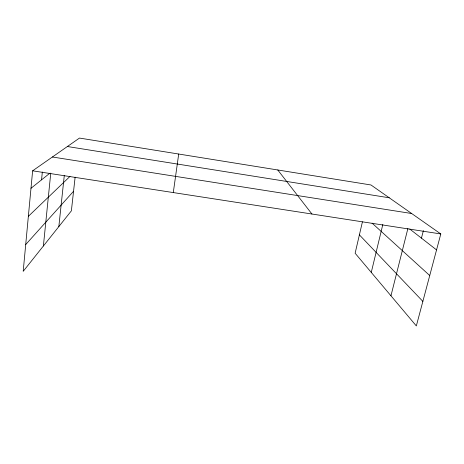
<?xml version="1.0" encoding="UTF-8"?>
<svg xmlns="http://www.w3.org/2000/svg" width="464" height="464" viewBox="0 0 464 464"><rect width="100%" height="100%" fill="white"/><g stroke="black" fill="none" stroke-linecap="round" stroke-linejoin="round"><path stroke-width="0.7" d="M362.425 221.833L355.128 253.234L416.33 325.931L440.8 233.955L370.985 184.979L79.477 138.069L32.625 170.816L23.2 271.336L71.375 210.847L75.127 177.161M41.563 179.829L42.328 171.999M43.384 245.995L50.762 173.118M58.835 226.594L64.299 175.415M173.292 192.577L178.704 154.036M371.27 272.403L382.823 224.472M390.955 295.788L407.914 228.427M421.44 238.136L423.383 230.62M25.711 244.563L73.55 191.29M28.356 216.334L69.994 176.407M30.989 188.291L49.741 173.281M32.625 170.816L440.8 233.955M52.391 157L411.667 213.521M67.39 146.52L389.25 197.792M409.758 229.036L436.554 249.91M372.093 223.143L429.734 275.541M359.397 234.871L422.861 301.385M277.768 169.981L311.941 214.02"/></g></svg>
